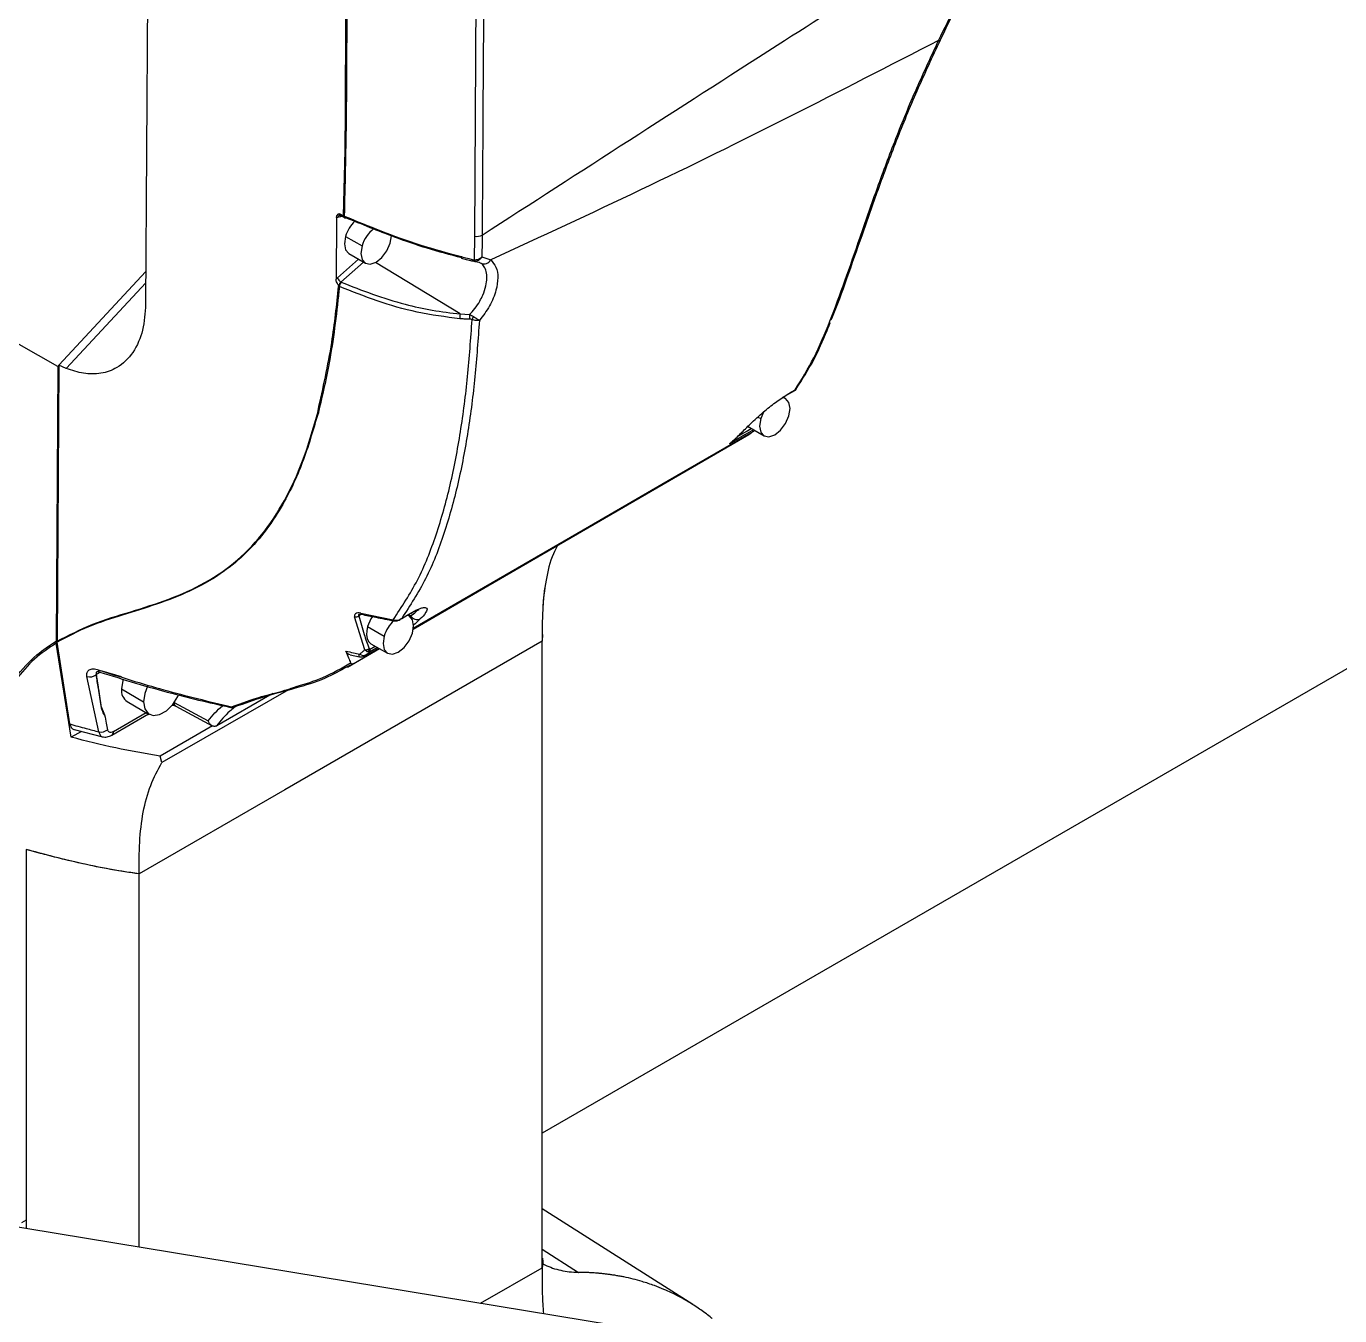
# Model space of a CAD drawing. Header units: millimetres. Extents: x 126 to 938, y 244 to 707.
# Drawn here: x 302.16 to 310.54, y 560.24 to 568.47 of the extents above; entities that cross this region are included whole.
import ezdxf

# ---------------------------------------------------------------- set-up
doc = ezdxf.new("R2010")
doc.units = ezdxf.units.MM

msp = doc.modelspace()

# ---------------------------------------------------------------- linework, layer by layer
at = {"color": 7, "linetype": 'Continuous', "lineweight": 25}
for p, q in [((345.9053, 584.7571), (305.452, 561.4039)), ((306.7121, 560.0461), (223.5831, 573.7249)), ((302.9579, 573.0549), (302.9187, 566.6975)), ((305.0215, 567.1315), (305.0356, 569.4699)), ((304.1377, 567.2506), (304.1353, 566.8566)), ((304.1731, 567.2583), (304.1471, 567.2514)), ((304.1556, 567.2762), (304.1822, 567.2627)), ((304.1583, 567.2653), (304.1611, 567.2644)), ((304.1601, 567.2649), (304.1879, 567.2508)), ((304.1952, 567.1308), (304.3013, 567.0696)), ((304.4809, 567.0873), (304.4883, 567.1341)), ((305.0192, 566.9812), (305.0215, 567.1315)), ((304.1443, 566.8662), (304.2781, 566.9849)), ((304.3096, 566.9667), (304.1659, 566.8393)), ((304.2163, 567.0206), (304.3223, 566.9593)), ((304.9282, 566.6358), (304.3866, 566.9637)), ((305.0205, 566.97), (305.051, 566.9655)), ((305.0621, 566.9586), (305.0495, 566.9648)), ((305.0659, 566.9992), (305.1229, 566.9802)), ((302.3576, 566.3007), (301.3322, 566.8793)), ((302.92, 566.9062), (302.3638, 566.3074)), ((302.4119, 566.2878), (302.9196, 566.8344)), ((304.1523, 566.8123), (304.1514, 566.8116)), ((304.9282, 566.6358), (304.9878, 566.6312)), ((302.3576, 566.3007), (302.3468, 564.5456)), ((302.3638, 566.3074), (302.353, 564.5459)), ((302.3638, 566.3074), (302.3576, 566.3007)), ((302.4119, 566.2878), (302.3638, 566.3074)), ((307.007, 566.1137), (307.0648, 566.1473)), ((307.0671, 566.1503), (307.0719, 566.1528)), ((307.0054, 566.0949), (306.9904, 566.1036)), ((304.0196, 566.012), (304.0196, 566.0172)), ((304.0196, 566.0016), (304.0196, 566.0172)), ((304.0196, 566.0016), (304.0197, 565.9965)), ((306.8291, 565.9772), (306.8469, 565.967)), ((306.8644, 566.0093), (306.8469, 565.967)), ((306.7066, 565.8602), (306.7276, 565.8795)), ((306.7619, 565.918), (306.8679, 565.8568)), ((306.662, 565.8192), (306.6659, 565.8227)), ((304.3191, 564.4909), (304.2533, 564.7013)), ((304.297, 564.7181), (304.2808, 564.7087)), ((304.2921, 564.7251), (304.4998, 564.6827)), ((304.5395, 564.6818), (304.5419, 564.6831)), ((304.5474, 564.6864), (304.6093, 564.7223)), ((304.6013, 564.707), (304.5921, 564.7123)), ((304.6105, 564.7079), (304.597, 564.7151)), ((304.6048, 564.7024), (304.6105, 564.7079)), ((304.3366, 564.6403), (304.4427, 564.5791)), ((304.5034, 564.6764), (304.5061, 564.676)), ((302.3468, 564.5456), (302.3476, 564.5335)), ((302.4437, 563.9329), (302.3476, 564.5335)), ((302.4351, 564.0175), (302.3533, 564.5398)), ((305.452, 564.5468), (303.8082, 563.5979)), ((305.452, 564.5468), (303.8082, 563.5979)), ((304.3577, 564.5301), (304.4638, 564.4689)), ((305.4527, 564.5885), (305.452, 564.5468)), ((305.452, 560.5458), (305.452, 564.5468)), ((304.2078, 564.38), (304.4123, 564.4986)), ((304.2246, 564.4586), (304.2844, 564.446)), ((304.2434, 564.4016), (304.4115, 564.499)), ((304.3311, 564.4809), (304.3191, 564.4909)), ((304.3344, 564.4595), (304.4071, 564.5016)), ((304.3494, 564.4932), (304.3855, 564.5141)), ((304.3999, 564.5058), (304.3525, 564.4783)), ((302.6299, 564.3474), (302.6038, 564.3323)), ((302.7652, 564.3178), (302.6419, 564.355)), ((304.2434, 564.4016), (304.2064, 564.3826)), ((302.6209, 563.9672), (302.544, 564.3202)), ((302.7647, 564.2408), (302.9062, 564.1591)), ((303.8452, 564.2443), (303.0231, 563.7721)), ((302.6335, 564.1335), (302.657, 564.075)), ((302.6346, 564.1328), (302.6335, 564.1335)), ((302.801, 564.1607), (302.9424, 564.079)), ((303.1006, 564.1541), (303.1006, 564.1539)), ((303.1006, 564.1539), (303.3177, 564.0372)), ((303.1117, 564.1306), (303.3427, 564.0063)), ((302.7027, 563.946), (302.9378, 564.0817)), ((302.7131, 563.9688), (302.9232, 564.0901)), ((302.5085, 563.9703), (302.4437, 563.9329)), ((302.4633, 563.9819), (302.6434, 563.9359)), ((303.3463, 564.0049), (303.0107, 563.8112)), ((303.0231, 563.7721), (303.0107, 563.8112)), ((303.8082, 563.5979), (302.8768, 563.0603)), ((302.1565, 563.2159), (302.1565, 560.7957)), ((302.8768, 560.6772), (302.8768, 563.0603)), ((306.4144, 560.3098), (305.452, 560.9217)), ((302.1565, 560.8502), (302.1251, 560.8327)), ((305.452, 560.6643), (305.683, 560.5161)), ((305.058, 560.3183), (305.452, 560.5458))]:
    msp.add_line(p, q, dxfattribs=at)
at = {"color": 7, "linetype": 'Continuous', "lineweight": 25, "flags": 128}
for points in [[(307.9831, 568.3822), (307.9851, 568.382), (307.9869, 568.3819), (307.9884, 568.382), (307.9898, 568.3823), (307.9909, 568.3826), (307.9918, 568.3831), (307.9925, 568.3837), (307.9929, 568.3844)], [(304.1879, 567.2508), (304.1879, 567.2509), (304.187, 567.2514)], [(304.1952, 567.1308), (304.1878, 567.0836), (304.1952, 567.0449), (304.2162, 567.0206), (304.2163, 567.0206)], [(304.3013, 567.0696), (304.2939, 567.0223), (304.3012, 566.9836), (304.3223, 566.9594), (304.3538, 566.9532), (304.3911, 566.9661), (304.4283, 566.9961), (304.4598, 567.0387), (304.4809, 567.0873)], [(304.936, 566.9912), (304.9358, 566.9914), (304.9357, 566.9914)], [(305.0045, 566.9736), (305.0041, 566.9729), (305.0037, 566.9728), (305.0036, 566.9731)], [(307.0157, 566.1205), (307.0445, 566.1372), (307.0671, 566.1503)], [(307.0265, 565.9847), (307.0339, 566.0319), (307.0265, 566.0706), (307.0055, 566.0949), (306.9843, 566.1012)], [(306.8469, 565.967), (306.8394, 565.9198), (306.8468, 565.8811), (306.8679, 565.8568), (306.8994, 565.8506), (306.9366, 565.8635), (306.9738, 565.8936), (307.0054, 565.9361), (307.0265, 565.9847)], [(304.6263, 564.6227), (305.4895, 565.1233), (306.7714, 565.8665)], [(304.6264, 564.6236), (305.6665, 565.2263), (306.7846, 565.8743)], [(304.6273, 564.629), (305.172, 564.9443), (305.7139, 565.2579), (306.2558, 565.5716), (306.7977, 565.8852)], [(306.8011, 565.8954), (306.7461, 565.8636), (306.6469, 565.8061)], [(306.6995, 565.8533), (306.7529, 565.8842), (306.7866, 565.9037)], [(306.7187, 565.8721), (306.7251, 565.8768), (306.7276, 565.8795)], [(304.2921, 564.7251), (304.2928, 564.7225), (304.2937, 564.7205), (304.2947, 564.7191), (304.296, 564.7183), (304.2962, 564.7183)], [(304.3671, 564.7039), (304.3577, 564.6889), (304.3366, 564.6403)], [(304.4998, 564.6827), (304.5004, 564.6803), (304.5012, 564.6784), (304.5021, 564.6771), (304.5032, 564.6765), (304.5033, 564.6764)], [(304.5543, 564.6917), (304.5899, 564.7124), (304.6178, 564.7286)], [(304.6223, 564.5968), (304.6297, 564.644), (304.6224, 564.6827), (304.6013, 564.707), (304.5887, 564.712)], [(304.3366, 564.6403), (304.3305, 564.612), (304.3294, 564.5857), (304.3335, 564.5627), (304.3424, 564.5443), (304.3557, 564.5313), (304.3577, 564.5301)], [(304.5032, 564.6817), (304.5037, 564.6794), (304.5043, 564.6777), (304.5051, 564.6765), (304.506, 564.676), (304.5061, 564.676)], [(304.4427, 564.5791), (304.4353, 564.5319), (304.4427, 564.4932), (304.4637, 564.4689), (304.4953, 564.4627), (304.5325, 564.4757), (304.5697, 564.5057), (304.6012, 564.5482), (304.6223, 564.5968)], [(304.3313, 564.4577), (304.3319, 564.458), (304.3344, 564.4595)], [(302.7752, 564.3043), (302.7722, 564.294), (302.7647, 564.2408)], [(302.9307, 564.2587), (302.9136, 564.2123), (302.9062, 564.1591)], [(302.9062, 564.1591), (302.9136, 564.1146), (302.9351, 564.084), (302.968, 564.0711), (303.0084, 564.0774), (303.0514, 564.1023), (303.0918, 564.1425), (303.1247, 564.1934), (303.1294, 564.2029)], [(303.7306, 564.2123), (303.711, 564.201), (303.3727, 564.0062)]]:
    msp.add_lwpolyline(points, dxfattribs=at)
at = {"color": 7, "linetype": 'Continuous', "lineweight": 25}
for centre, radius, start, end in [((304.1638, 567.2494), 0.0168, 108.88367, 173.27947), ((304.1957, 567.2617), 0.0135, 175.85401, 230.04755), ((304.1995, 567.2588), 0.0127, 172.80551, 227.05956), ((304.1944, 567.2553), 0.00677, 238.86375, 298.18167), ((304.4132, 567.0656), 0.2275, 134.34967, 163.34074), ((304.5143, 567.0069), 0.222, 128.69918, 163.60996), ((305.0329, 567.2071), 0.0765, 261.44643, 297.12959), ((304.9538, 566.9972), 0.0189, 166.95673, 197.73869), ((305.0396, 566.9719), 0.036, 162.76469, 178.12396), ((305.0331, 566.9836), 0.0141, 189.66508, 247.15539), ((305.0803, 567.0037), 0.0486, 247.96788, 331.06551), ((304.1933, 566.8834), 0.0519, 199.37414, 238.21579), ((304.2031, 566.809), 0.0469, 140.51665, 178.41853), ((305.0026, 566.613), 0.0778, 162.99444, 186.12023), ((305.0622, 566.617), 0.0757, 169.19474, 191.37985), ((304.5861, 566.8093), 0.4676, 333.24883, 336.02294), ((307.0013, 566.1301), 0.0173, 289.02246, 326.11094), ((304.2591, 564.7346), 0.0337, 260.08348, 309.91165), ((304.6038, 564.7386), 0.0173, 288.54497, 324.31243), ((304.6532, 564.7348), 0.0505, 212.21184, 293.18108), ((304.66, 564.5142), 0.2268, 133.54592, 163.37724), ((304.3102, 564.4979), 0.0424, 233.9726, 296.84226), ((304.3228, 564.523), 0.0324, 263.49537, 314.08477), ((304.3252, 564.5094), 0.0291, 281.56583, 326.22129), ((302.6325, 564.3631), 0.016, 179.4766, 245.14223), ((302.5617, 564.3865), 0.0686, 255.04987, 307.49934), ((302.8473, 564.2299), 0.0833, 172.48105, 236.20728), ((303.1248, 564.1511), 0.0243, 173.45161, 237.36682), ((303.4708, 564.1459), 0.0244, 256.44624, 297.91406), ((303.4787, 564.1425), 0.0186, 233.9465, 298.21606), ((302.6338, 564.0352), 0.0692, 259.25972, 307.63382), ((302.6893, 563.9658), 0.024, 304.00594, 7.25118)]:
    msp.add_arc(centre, radius, start, end, dxfattribs=at)
for points, knots in [([(304.1822, 567.2627), (304.1865, 567.4109), (304.1952, 567.7089), (304.1955, 568.1569), (304.2005, 568.8097), (304.2033, 569.3128), (304.2053, 569.6661)], [0, 0, 0, 0, 0.185072, 0.37206, 0.559095, 1, 1, 1, 1]), ([(304.2106, 569.6636), (304.2076, 569.2621), (304.2031, 568.66), (304.2012, 567.8589), (304.1917, 567.4593), (304.187, 567.2604)], [0, 0, 0, 0, 0.501108, 0.751625, 1, 1, 1, 1]), ([(305.0822, 569.4677), (305.0794, 569.033), (305.0745, 568.2568), (305.0698, 567.4805), (305.0677, 567.139)], [0, 0, 0, 0, 0.560027, 1, 1, 1, 1]), ([(305.0677, 567.139), (305.6952, 567.5438), (306.8146, 568.2657), (307.9384, 568.9807), (308.4322, 569.2949)], [0, 0, 0, 0, 0.560587, 1, 1, 1, 1]), ([(307.9831, 568.3822), (308.0573, 568.5338), (308.2064, 568.8383), (308.3567, 569.1423), (308.4322, 569.2949)], [0, 0, 0, 0, 0.497839, 1, 1, 1, 1]), ([(308.3603, 569.1287), (308.3375, 569.0818), (308.2652, 568.9335), (308.1392, 568.6871), (308.0415, 568.4849), (307.9929, 568.3844)], [0, 0, 0, 0, 0.1882696, 0.5965272, 1, 1, 1, 1]), ([(307.9831, 568.3822), (307.6666, 568.2193), (307.0354, 567.8944), (306.0833, 567.4239), (305.4424, 567.1278), (305.1229, 566.9802)], [0, 0, 0, 0, 0.335152, 0.668536, 1, 1, 1, 1]), ([(307.0671, 566.1503), (307.1084, 566.2178), (307.1943, 566.3582), (307.2924, 566.5955), (307.3881, 566.8533), (307.4837, 567.1319), (307.5867, 567.4286), (307.7022, 567.7396), (307.8334, 568.0604), (307.9326, 568.2737), (307.9831, 568.3822)], [0, 0, 0, 0, 0.098157, 0.204056, 0.317994, 0.439723, 0.569744, 0.707937, 0.851513, 1, 1, 1, 1]), ([(307.9929, 568.3844), (307.9425, 568.2763), (307.8434, 568.0639), (307.7123, 567.7448), (307.5969, 567.4361), (307.4948, 567.1413), (307.3971, 566.866), (307.335, 566.6849), (307.2965, 566.5992), (307.2953, 566.5966)], [0, 0, 0, 0, 0.186403, 0.366047, 0.538803, 0.701298, 0.853372, 0.995432, 1, 1, 1, 1]), ([(304.1377, 567.2506), (304.138, 567.2536), (304.1385, 567.2595), (304.1442, 567.2693), (304.1512, 567.2735), (304.1556, 567.2762)], [0, 0, 0, 0, 0.272928, 0.536112, 1, 1, 1, 1]), ([(304.1471, 567.2514), (304.1453, 567.251), (304.1422, 567.2503), (304.139, 567.2505), (304.1377, 567.2506)], [0, 0, 0, 0, 0.578913, 1, 1, 1, 1]), ([(304.1556, 567.2762), (304.1557, 567.2741), (304.1558, 567.2704), (304.1586, 567.2656), (304.1634, 567.2631), (304.1669, 567.2636), (304.1687, 567.2639)], [0, 0, 0, 0, 0.281468, 0.519301, 0.744279, 1, 1, 1, 1]), ([(304.1822, 567.2627), (304.1831, 567.2623), (304.1846, 567.2614), (304.1863, 567.2607), (304.187, 567.2604)], [0, 0, 0, 0, 0.552564, 1, 1, 1, 1]), ([(304.187, 567.2604), (304.265, 567.2282), (304.4242, 567.1624), (304.6729, 567.0724), (304.8466, 567.0255), (304.9353, 567.0015)], [0, 0, 0, 0, 0.319356, 0.652037, 1, 1, 1, 1]), ([(304.187, 567.2514), (304.1876, 567.2511), (304.1889, 567.2504), (304.1902, 567.2498), (304.1909, 567.2495)], [0, 0, 0, 0, 0.449604, 1, 1, 1, 1]), ([(304.9382, 566.9927), (304.8644, 567.0125), (304.7193, 567.0513), (304.4719, 567.1367), (304.3006, 567.207), (304.1976, 567.2493)], [0, 0, 0, 0, 0.29213, 0.574277, 1, 1, 1, 1]), ([(305.0677, 567.139), (305.0676, 567.1129), (305.0672, 567.0663), (305.0663, 567.0197), (305.0659, 566.9992)], [0, 0, 0, 0, 0.5609766, 1, 1, 1, 1]), ([(304.9353, 567.0015), (304.9484, 566.9982), (304.9718, 566.9923), (304.995, 566.9856), (305.0052, 566.9826)], [0, 0, 0, 0, 0.558567, 1, 1, 1, 1]), ([(304.9357, 566.9914), (304.946, 566.9889), (304.9687, 566.9832), (304.9912, 566.9767), (305.0036, 566.9731)], [0, 0, 0, 0, 0.451535, 1, 1, 1, 1]), ([(304.9878, 566.6312), (304.9992, 566.6436), (305.0237, 566.6704), (305.0513, 566.7128), (305.0758, 566.7614), (305.0926, 566.8106), (305.1, 566.8618), (305.0963, 566.9036), (305.0843, 566.9372), (305.0691, 566.9519), (305.0621, 566.9586)], [0, 0, 0, 0, 0.137369, 0.295391, 0.411172, 0.580884, 0.716943, 0.829504, 0.921723, 1, 1, 1, 1]), ([(305.0277, 566.9706), (305.0237, 566.9703), (305.0158, 566.9698), (305.0083, 566.9723), (305.0045, 566.9736)], [0, 0, 0, 0, 0.498904, 1, 1, 1, 1]), ([(305.0052, 566.9826), (305.0078, 566.9819), (305.0124, 566.9808), (305.0172, 566.9811), (305.0192, 566.9812)], [0, 0, 0, 0, 0.567908, 1, 1, 1, 1]), ([(305.0192, 566.9812), (305.0237, 566.9815), (305.0324, 566.982), (305.0449, 566.9859), (305.0564, 566.9914), (305.0628, 566.9967), (305.0659, 566.9992)], [0, 0, 0, 0, 0.258997, 0.515119, 0.763171, 1, 1, 1, 1]), ([(305.0659, 566.9992), (305.0636, 566.9957), (305.059, 566.9886), (305.0498, 566.9801), (305.0394, 566.9734), (305.0315, 566.9715), (305.0277, 566.9706)], [0, 0, 0, 0, 0.257604, 0.511157, 0.758701, 1, 1, 1, 1]), ([(305.1229, 566.9802), (305.1356, 566.9658), (305.1637, 566.9341), (305.171, 566.8623), (305.1575, 566.7775), (305.1185, 566.6825), (305.073, 566.6242), (305.05, 566.5946)], [0, 0, 0, 0, 0.13218, 0.291308, 0.482332, 0.737077, 1, 1, 1, 1]), ([(304.1353, 566.8566), (304.1369, 566.8585), (304.1397, 566.8619), (304.1429, 566.8649), (304.1443, 566.8662)], [0, 0, 0, 0, 0.568659, 1, 1, 1, 1]), ([(304.0196, 566.0172), (304.052, 566.1622), (304.1107, 566.4246), (304.1388, 566.6919), (304.1514, 566.8116)], [0, 0, 0, 0, 0.552341, 1, 1, 1, 1]), ([(304.1562, 566.8103), (304.1394, 566.6545), (304.1096, 566.3805), (304.0468, 566.1122), (304.0197, 565.9965)], [0, 0, 0, 0, 0.568687, 1, 1, 1, 1]), ([(304.1514, 566.8116), (304.1516, 566.8118), (304.1518, 566.812), (304.152, 566.8123), (304.152, 566.8125), (304.152, 566.8127), (304.1497, 566.8203), (304.1417, 566.8302), (304.1363, 566.8451), (304.1356, 566.853), (304.1353, 566.8566)], [0, 0, 0, 0, 0.011419, 0.021021, 0.022873, 0.025204, 0.031777, 0.513465, 0.780102, 1, 1, 1, 1]), ([(304.1659, 566.8393), (304.1639, 566.8375), (304.1599, 566.8339), (304.1559, 566.827), (304.1529, 566.8197), (304.1525, 566.8147), (304.1523, 566.8123)], [0, 0, 0, 0, 0.254271, 0.516213, 0.769735, 1, 1, 1, 1]), ([(304.1562, 566.8103), (304.1555, 566.8107), (304.1542, 566.8113), (304.1529, 566.812), (304.1523, 566.8123)], [0, 0, 0, 0, 0.564713, 1, 1, 1, 1]), ([(304.9252, 566.6047), (304.8339, 566.6164), (304.6547, 566.6395), (304.3985, 566.7154), (304.2362, 566.779), (304.1562, 566.8103)], [0, 0, 0, 0, 0.345222, 0.677598, 1, 1, 1, 1]), ([(304.1659, 566.8393), (304.1661, 566.8392), (304.1664, 566.839), (304.1668, 566.8389), (304.1669, 566.8388)], [0, 0, 0, 0, 0.559794, 1, 1, 1, 1]), ([(304.1669, 566.8388), (304.2335, 566.8125), (304.368, 566.7592), (304.5624, 566.6989), (304.7499, 566.6557), (304.8682, 566.6425), (304.9282, 566.6358)], [0, 0, 0, 0, 0.271452, 0.548668, 0.771397, 1, 1, 1, 1]), ([(302.9187, 566.6975), (302.9152, 566.6418), (302.9083, 566.5344), (302.8477, 566.3888), (302.7489, 566.2907), (302.6334, 566.2504), (302.52, 566.2507), (302.4484, 566.2752), (302.4119, 566.2878)], [0, 0, 0, 0, 0.209209, 0.403843, 0.581114, 0.716199, 0.855028, 1, 1, 1, 1]), ([(304.9878, 566.6312), (304.9921, 566.6298), (305.0011, 566.6269), (305.0091, 566.6219), (305.0134, 566.6193)], [0, 0, 0, 0, 0.472283, 1, 1, 1, 1]), ([(305.0134, 566.6193), (305.0171, 566.6168), (305.0241, 566.6119), (305.034, 566.6052), (305.0425, 566.5994), (305.0477, 566.5961), (305.05, 566.5946)], [0, 0, 0, 0, 0.304704, 0.580436, 0.814993, 1, 1, 1, 1]), ([(304.4998, 564.6827), (304.5543, 564.7654), (304.6664, 564.9354), (304.7805, 565.2296), (304.8696, 565.5475), (304.9333, 565.886), (304.9784, 566.2382), (304.9952, 566.4776), (305.0037, 566.5988)], [0, 0, 0, 0, 0.147681, 0.303745, 0.46916, 0.641193, 0.818271, 1, 1, 1, 1]), ([(305.05, 566.5946), (305.0416, 566.4747), (305.0251, 566.2378), (304.9807, 565.8891), (304.918, 565.5535), (304.8303, 565.2377), (304.7181, 564.9447), (304.6079, 564.7745), (304.5543, 564.6917)], [0, 0, 0, 0, 0.181167, 0.357854, 0.529704, 0.695217, 0.85169, 1, 1, 1, 1]), ([(304.988, 566.602), (304.9763, 566.6021), (304.9553, 566.6024), (304.9344, 566.604), (304.9252, 566.6047)], [0, 0, 0, 0, 0.55941, 1, 1, 1, 1]), ([(305.0037, 566.5988), (305.0008, 566.5999), (304.9957, 566.6018), (304.9903, 566.6019), (304.988, 566.602)], [0, 0, 0, 0, 0.564881, 1, 1, 1, 1]), ([(305.05, 566.5946), (305.0468, 566.5941), (305.04, 566.593), (305.0288, 566.5934), (305.0164, 566.5952), (305.008, 566.5976), (305.0037, 566.5988)], [0, 0, 0, 0, 0.203976, 0.442629, 0.71107, 1, 1, 1, 1]), ([(307.0739, 566.1574), (307.1119, 566.2169), (307.1875, 566.3358), (307.2523, 566.4819), (307.2847, 566.5645), (307.2915, 566.5819)], [0, 0, 0, 0, 0.442671, 0.88291, 1, 1, 1, 1]), ([(306.7187, 565.8721), (306.7393, 565.8927), (306.7865, 565.9401), (306.8602, 566.0067), (306.9378, 566.0705), (306.9904, 566.1043), (307.0157, 566.1205)], [0, 0, 0, 0, 0.2248475, 0.5170452, 0.768028, 1, 1, 1, 1]), ([(307.0647, 566.1476), (307.0653, 566.1475), (307.0668, 566.1475), (307.067, 566.1492), (307.0671, 566.1503)], [0, 0, 0, 0, 0.383409, 1, 1, 1, 1]), ([(307.066, 566.1476), (307.0674, 566.1485), (307.0705, 566.1505), (307.0729, 566.1534), (307.0742, 566.1551)], [0, 0, 0, 0, 0.437253, 1, 1, 1, 1]), ([(307.0719, 566.1528), (307.072, 566.1528), (307.0735, 566.1536), (307.0742, 566.1552), (307.0749, 566.1567)], [0, 0, 0, 0, 0.072196, 1, 1, 1, 1]), ([(302.353, 564.5459), (302.428, 564.5843), (302.5793, 564.6616), (302.8246, 564.7336), (303.0677, 564.8107), (303.3014, 564.9131), (303.5117, 565.0583), (303.6878, 565.2489), (303.8291, 565.476), (303.9407, 565.7333), (303.9928, 565.9176), (304.0196, 566.012)], [0, 0, 0, 0, 0.1066978, 0.2151073, 0.3235007, 0.4304108, 0.5376091, 0.6453972, 0.7571977, 0.8755891, 1, 1, 1, 1]), ([(304.0196, 566.0016), (303.989, 565.8955), (303.9293, 565.6888), (303.8092, 565.4328), (303.6781, 565.2367), (303.5478, 565.0917), (303.3889, 564.9642), (303.2005, 564.8603), (302.9879, 564.7796), (302.7702, 564.7126), (302.553, 564.6447), (302.4195, 564.5746), (302.3533, 564.5398)], [0, 0, 0, 0, 0.140313, 0.273278, 0.357463, 0.439445, 0.520062, 0.615428, 0.711548, 0.808644, 0.90526, 1, 1, 1, 1]), ([(304.0196, 566.0016), (304.0196, 566.0035), (304.0195, 566.007), (304.0196, 566.0104), (304.0196, 566.012)], [0, 0, 0, 0, 0.55852, 1, 1, 1, 1]), ([(306.6469, 565.8061), (306.6607, 565.8178), (306.6856, 565.8388), (306.7086, 565.8619), (306.7187, 565.8721)], [0, 0, 0, 0, 0.5575044, 1, 1, 1, 1]), ([(306.795, 565.8861), (306.7948, 565.8856), (306.7933, 565.8828), (306.7901, 565.8784), (306.7863, 565.8755), (306.7846, 565.8743)], [0, 0, 0, 0, 0.1065928, 0.5994233, 1, 1, 1, 1]), ([(306.7977, 565.8852), (306.8009, 565.8871), (306.8044, 565.8891), (306.8078, 565.8912), (306.808, 565.8913)], [0, 0, 0, 0, 0.9248927, 1, 1, 1, 1]), ([(306.6734, 565.8288), (306.6723, 565.8273), (306.665, 565.8181), (306.6552, 565.8116), (306.6469, 565.8061)], [0, 0, 0, 0, 0.160017, 1, 1, 1, 1]), ([(306.6469, 565.8061), (306.6545, 565.8114), (306.663, 565.8173), (306.6689, 565.8256), (306.6695, 565.8265)], [0, 0, 0, 0, 0.899118, 1, 1, 1, 1]), ([(305.549, 565.1578), (305.5398, 565.1401), (305.504, 565.0706), (305.4721, 564.9312), (305.4502, 564.7442), (305.4514, 564.6139), (305.452, 564.5468)], [0, 0, 0, 0, 0.095655, 0.3751, 0.678349, 1, 1, 1, 1]), ([(305.4541, 564.5885), (305.454, 564.634), (305.4536, 564.7321), (305.4625, 564.8298), (305.4673, 564.8822)], [0, 0, 0, 0, 0.463667, 1, 1, 1, 1]), ([(304.2921, 564.7251), (304.2858, 564.7261), (304.2744, 564.728), (304.2592, 564.7235), (304.2517, 564.7125), (304.2528, 564.7052), (304.2533, 564.7013)], [0, 0, 0, 0, 0.3423636, 0.6152804, 0.7992222, 1, 1, 1, 1]), ([(304.2808, 564.7087), (304.2803, 564.7096), (304.2794, 564.7114), (304.2796, 564.7145), (304.2811, 564.717), (304.2827, 564.7184), (304.2837, 564.7188), (304.2838, 564.7189)], [0, 0, 0, 0, 0.261761, 0.488255, 0.716365, 0.980314, 1, 1, 1, 1]), ([(304.2808, 564.7087), (304.2914, 564.6687), (304.3101, 564.5982), (304.3347, 564.5295), (304.3453, 564.4998)], [0, 0, 0, 0, 0.566532, 1, 1, 1, 1]), ([(304.2837, 564.7188), (304.2851, 564.7191), (304.2892, 564.7199), (304.2934, 564.7189), (304.2962, 564.7183)], [0, 0, 0, 0, 0.324422, 1, 1, 1, 1]), ([(304.2962, 564.7183), (304.3271, 564.7115), (304.3959, 564.6964), (304.4652, 564.6835), (304.5033, 564.6764)], [0, 0, 0, 0, 0.449901, 1, 1, 1, 1]), ([(304.4998, 564.6827), (304.5005, 564.6825), (304.5016, 564.6822), (304.5027, 564.6818), (304.5032, 564.6817)], [0, 0, 0, 0, 0.55975, 1, 1, 1, 1]), ([(304.5032, 564.6817), (304.5079, 564.6807), (304.517, 564.6788), (304.5308, 564.6805), (304.5435, 564.6846), (304.5507, 564.6894), (304.5543, 564.6917)], [0, 0, 0, 0, 0.265834, 0.518722, 0.761145, 1, 1, 1, 1]), ([(304.5061, 564.676), (304.5108, 564.6757), (304.5187, 564.6752), (304.5319, 564.6781), (304.5397, 564.6819), (304.5446, 564.6843)], [0, 0, 0, 0, 0.354004, 0.590881, 1, 1, 1, 1]), ([(304.5543, 564.6917), (304.5515, 564.6891), (304.547, 564.6851), (304.5414, 564.6829), (304.5394, 564.6821)], [0, 0, 0, 0, 0.642522, 1, 1, 1, 1]), ([(304.6105, 564.7079), (304.6238, 564.7159), (304.6406, 564.7259), (304.6515, 564.7418), (304.6537, 564.7451)], [0, 0, 0, 0, 0.794265, 1, 1, 1, 1]), ([(304.6125, 564.7237), (304.6228, 564.7316), (304.6373, 564.7425), (304.6612, 564.7444), (304.6629, 564.7499), (304.6631, 564.7503)], [0, 0, 0, 0, 0.703284, 0.978896, 1, 1, 1, 1]), ([(304.6178, 564.7286), (304.6298, 564.7353), (304.6508, 564.7471), (304.6796, 564.7579), (304.6998, 564.7634), (304.7213, 564.7558), (304.7035, 564.7168), (304.6853, 564.6998), (304.6731, 564.6884)], [0, 0, 0, 0, 0.221406, 0.388006, 0.496597, 0.558786, 0.70364, 1, 1, 1, 1]), ([(304.6731, 564.6884), (304.6589, 564.6745), (304.6446, 564.6606), (304.6293, 564.6478), (304.6292, 564.6477)], [0, 0, 0, 0, 0.9937089, 1, 1, 1, 1]), ([(302.0884, 564.3158), (302.1312, 564.366), (302.2068, 564.4548), (302.3045, 564.5181), (302.3468, 564.5456)], [0, 0, 0, 0, 0.566229, 1, 1, 1, 1]), ([(302.3476, 564.5335), (302.2996, 564.5015), (302.2017, 564.4362), (302.1272, 564.3452), (302.0892, 564.2988)], [0, 0, 0, 0, 0.490021, 1, 1, 1, 1]), ([(302.353, 564.5459), (302.353, 564.5448), (302.353, 564.5427), (302.3532, 564.5407), (302.3533, 564.5398)], [0, 0, 0, 0, 0.5701026, 1, 1, 1, 1]), ([(304.1979, 564.4827), (304.2142, 564.479), (304.2433, 564.4725), (304.2724, 564.4664), (304.2852, 564.4637)], [0, 0, 0, 0, 0.559289, 1, 1, 1, 1]), ([(304.1979, 564.4827), (304.2034, 564.4685), (304.213, 564.4432), (304.2236, 564.4183), (304.2282, 564.4074)], [0, 0, 0, 0, 0.562317, 1, 1, 1, 1]), ([(304.2247, 564.4589), (304.2191, 564.4608), (304.2068, 564.4648), (304.2011, 564.4764), (304.1979, 564.4827)], [0, 0, 0, 0, 0.461349, 1, 1, 1, 1]), ([(304.2845, 564.4463), (304.2842, 564.4462), (304.2819, 564.4454), (304.2808, 564.4558), (304.2835, 564.4605), (304.2852, 564.4637)], [0, 0, 0, 0, 0.038517, 0.363026, 1, 1, 1, 1]), ([(304.2842, 564.4459), (304.288, 564.4456), (304.296, 564.4449), (304.308, 564.448), (304.3199, 564.4522), (304.3275, 564.4559), (304.3313, 564.4577)], [0, 0, 0, 0, 0.231235, 0.481972, 0.744255, 1, 1, 1, 1]), ([(304.2852, 564.4637), (304.2916, 564.4686), (304.3031, 564.4775), (304.3142, 564.4868), (304.3191, 564.4909)], [0, 0, 0, 0, 0.559484, 1, 1, 1, 1]), ([(304.3293, 564.4601), (304.327, 564.4588), (304.3242, 564.4571), (304.3199, 564.4512), (304.3287, 564.4565), (304.3321, 564.4583), (304.3344, 564.4595)], [0, 0, 0, 0, 0.335585, 0.426576, 0.610969, 1, 1, 1, 1]), ([(304.3525, 564.4783), (304.3482, 564.4749), (304.3405, 564.4687), (304.3327, 564.4627), (304.3293, 564.4601)], [0, 0, 0, 0, 0.560299, 1, 1, 1, 1]), ([(304.3525, 564.4783), (304.3493, 564.4776), (304.3419, 564.4759), (304.335, 564.4791), (304.3311, 564.4809)], [0, 0, 0, 0, 0.428001, 1, 1, 1, 1]), ([(304.3453, 564.4998), (304.3459, 564.4984), (304.3469, 564.496), (304.3487, 564.494), (304.3494, 564.4932)], [0, 0, 0, 0, 0.577622, 1, 1, 1, 1]), ([(304.3494, 564.4932), (304.3509, 564.49), (304.353, 564.4852), (304.3526, 564.48), (304.3525, 564.4783)], [0, 0, 0, 0, 0.669827, 1, 1, 1, 1]), ([(302.544, 564.3202), (302.5433, 564.3247), (302.542, 564.3333), (302.5441, 564.3457), (302.5498, 564.3561), (302.5589, 564.3638), (302.5709, 564.3682), (302.5907, 564.3702), (302.6059, 564.3661), (302.6165, 564.3632)], [0, 0, 0, 0, 0.1266971, 0.2402076, 0.3452638, 0.45135, 0.5660231, 0.6949458, 1, 1, 1, 1]), ([(302.6093, 564.3524), (302.6077, 564.3513), (302.6047, 564.3492), (302.602, 564.3441), (302.6016, 564.3382), (302.6031, 564.3344), (302.6038, 564.3323)], [0, 0, 0, 0, 0.246405, 0.475428, 0.717451, 1, 1, 1, 1]), ([(302.6093, 564.3524), (302.6106, 564.3523), (302.6163, 564.3518), (302.6217, 564.35), (302.6258, 564.3486)], [0, 0, 0, 0, 0.235892, 1, 1, 1, 1]), ([(302.6165, 564.3632), (302.7552, 564.3189), (303.0359, 564.2293), (303.3227, 564.1617), (303.4678, 564.1275)], [0, 0, 0, 0, 0.493988, 1, 1, 1, 1]), ([(302.6258, 564.3486), (302.7784, 564.3014), (303.0601, 564.2142), (303.3477, 564.1489), (303.4796, 564.119)], [0, 0, 0, 0, 0.541556, 1, 1, 1, 1]), ([(304.2064, 564.3826), (304.16, 564.3569), (304.0544, 564.2985), (303.8732, 564.2434), (303.6774, 564.1938), (303.5504, 564.1485), (303.4875, 564.1261)], [0, 0, 0, 0, 0.207481, 0.471983, 0.738382, 1, 1, 1, 1]), ([(303.881, 564.2559), (303.9381, 564.2733), (304.0597, 564.3104), (304.1698, 564.3738), (304.2282, 564.4074)], [0, 0, 0, 0, 0.4702266, 1, 1, 1, 1]), ([(304.2434, 564.4016), (304.2418, 564.4009), (304.2388, 564.3995), (304.2339, 564.4003), (304.2303, 564.4033), (304.229, 564.406), (304.2282, 564.4074)], [0, 0, 0, 0, 0.272567, 0.52216, 0.742432, 1, 1, 1, 1]), ([(302.6038, 564.3323), (302.6038, 564.3323), (302.6036, 564.3323), (302.6035, 564.3324), (302.6035, 564.3324)], [0, 0, 0, 0, 0.560726, 1, 1, 1, 1]), ([(302.6035, 564.3324), (302.6035, 564.3323), (302.6035, 564.3322), (302.6035, 564.3321), (302.6035, 564.3321)], [0, 0, 0, 0, 0.556896, 1, 1, 1, 1]), ([(302.6346, 564.1328), (302.6287, 564.17), (302.6182, 564.2365), (302.608, 564.3031), (302.6035, 564.3324)], [0, 0, 0, 0, 0.559659, 1, 1, 1, 1]), ([(302.6035, 564.3321), (302.6036, 564.3312), (302.604, 564.3287), (302.6046, 564.3246), (302.6056, 564.318), (302.6066, 564.3114), (302.6076, 564.3048), (302.6086, 564.2982), (302.6096, 564.2917), (302.6107, 564.2851), (302.6114, 564.2801), (302.6124, 564.2736), (302.6134, 564.267), (302.6144, 564.2604), (302.6152, 564.2555), (302.6162, 564.2489), (302.6172, 564.2423), (302.6182, 564.2358), (302.6192, 564.2292), (302.6201, 564.2227), (302.6211, 564.2161), (302.6219, 564.2112), (302.6229, 564.2046), (302.6239, 564.1981), (302.6248, 564.1915), (302.6256, 564.1866), (302.6266, 564.1801), (302.6275, 564.1735), (302.6285, 564.167), (302.6295, 564.1604), (302.6305, 564.1539), (302.6314, 564.1473), (302.6323, 564.1411), (302.633, 564.1364), (302.6335, 564.1335)], [0, 0, 0, 0, 0.012472, 0.037415, 0.062344, 0.112174, 0.137076, 0.161975, 0.211732, 0.236605, 0.26146, 0.286318, 0.335999, 0.360825, 0.385649, 0.41046, 0.460079, 0.484873, 0.509653, 0.559208, 0.583969, 0.608732, 0.63349, 0.68298, 0.707724, 0.732451, 0.757176, 0.80661, 0.831321, 0.856012, 0.905408, 0.930095, 0.954784, 1, 1, 1, 1]), ([(303.4678, 564.1275), (303.5313, 564.1505), (303.6592, 564.197), (303.8007, 564.2278), (303.8732, 564.2531), (303.881, 564.2559)], [0, 0, 0, 0, 0.467766, 0.942755, 1, 1, 1, 1]), ([(302.657, 564.075), (302.6512, 564.0847), (302.6404, 564.1026), (302.6365, 564.1232), (302.6346, 564.1328)], [0, 0, 0, 0, 0.534253, 1, 1, 1, 1]), ([(303.0872, 564.1384), (303.0883, 564.1383), (303.0969, 564.1377), (303.1048, 564.1339), (303.1117, 564.1306)], [0, 0, 0, 0, 0.131153, 1, 1, 1, 1]), ([(303.3177, 564.0372), (303.3462, 564.0717), (303.3753, 564.1069), (303.4109, 564.1348), (303.4115, 564.1353)], [0, 0, 0, 0, 0.98303, 1, 1, 1, 1]), ([(303.5092, 564.1415), (303.4909, 564.1276), (303.4396, 564.0884), (303.3986, 564.0382), (303.3721, 564.0059)], [0, 0, 0, 0, 0.354964, 1, 1, 1, 1]), ([(303.4651, 564.1222), (303.4652, 564.1228), (303.4656, 564.1248), (303.4669, 564.1264), (303.4678, 564.1275)], [0, 0, 0, 0, 0.309431, 1, 1, 1, 1]), ([(303.4823, 564.1244), (303.4797, 564.1243), (303.4756, 564.1243), (303.4728, 564.1272), (303.4716, 564.1283)], [0, 0, 0, 0, 0.607914, 1, 1, 1, 1]), ([(303.4729, 564.1216), (303.4745, 564.1218), (303.4776, 564.1223), (303.4805, 564.1235), (303.4818, 564.1241)], [0, 0, 0, 0, 0.517579, 1, 1, 1, 1]), ([(303.4875, 564.1261), (303.4863, 564.1256), (303.4846, 564.1249), (303.4828, 564.1245), (303.4823, 564.1244)], [0, 0, 0, 0, 0.695301, 1, 1, 1, 1]), ([(302.4351, 564.0175), (302.4696, 564.0078), (302.5314, 563.9905), (302.5935, 563.9744), (302.6209, 563.9672)], [0, 0, 0, 0, 0.55832, 1, 1, 1, 1]), ([(302.4351, 564.0175), (302.4372, 564.0098), (302.441, 563.9953), (302.4546, 563.9825), (302.4625, 563.9824), (302.4634, 563.9823)], [0, 0, 0, 0, 0.507244, 0.945136, 1, 1, 1, 1]), ([(302.657, 564.075), (302.6606, 564.0574), (302.667, 564.0259), (302.6733, 563.9943), (302.6761, 563.9804)], [0, 0, 0, 0, 0.559454, 1, 1, 1, 1]), ([(303.3721, 564.0059), (303.3698, 564.0048), (303.3651, 564.0026), (303.357, 564.0019), (303.3486, 564.0034), (303.3377, 564.0086), (303.3259, 564.0197), (303.3205, 564.0312), (303.3177, 564.0372)], [0, 0, 0, 0, 0.1075964, 0.2182826, 0.3362993, 0.4660863, 0.7227083, 1, 1, 1, 1]), ([(303.0107, 563.8112), (302.9161, 563.8278), (302.7256, 563.8611), (302.5382, 563.9089), (302.4437, 563.9329)], [0, 0, 0, 0, 0.496172, 1, 1, 1, 1]), ([(302.6209, 563.9672), (302.6226, 563.9602), (302.6256, 563.9478), (302.6368, 563.9356), (302.643, 563.9361), (302.6435, 563.9361)], [0, 0, 0, 0, 0.546031, 0.962866, 1, 1, 1, 1]), ([(302.6432, 563.9357), (302.648, 563.9349), (302.6577, 563.9333), (302.6729, 563.9347), (302.6883, 563.9386), (302.6979, 563.9435), (302.7027, 563.946)], [0, 0, 0, 0, 0.232994, 0.478551, 0.73602, 1, 1, 1, 1]), ([(302.7131, 563.9688), (302.7086, 563.9667), (302.7004, 563.9627), (302.6876, 563.9635), (302.6789, 563.9706), (302.6771, 563.977), (302.6761, 563.9804)], [0, 0, 0, 0, 0.318605, 0.579716, 0.775978, 1, 1, 1, 1]), ([(303.3721, 564.0059), (303.3722, 564.0059), (303.3724, 564.006), (303.3726, 564.0061), (303.3727, 564.0062)], [0, 0, 0, 0, 0.558518, 1, 1, 1, 1]), ([(302.8768, 563.0603), (302.8769, 563.128), (302.877, 563.2601), (302.8989, 563.4501), (302.9432, 563.6238), (302.9972, 563.724), (303.0231, 563.7721)], [0, 0, 0, 0, 0.275624, 0.537705, 0.778201, 1, 1, 1, 1]), ([(302.8768, 563.0603), (302.8182, 563.0689), (302.6951, 563.087), (302.5156, 563.1244), (302.334, 563.1675), (302.2169, 563.1995), (302.1565, 563.2159)], [0, 0, 0, 0, 0.2407025, 0.5063127, 0.7455007, 1, 1, 1, 1]), ([(302.8768, 563.0603), (302.8074, 563.0707), (302.6698, 563.0914), (302.4293, 563.143), (302.2596, 563.1884), (302.1565, 563.2159)], [0, 0, 0, 0, 0.2853408, 0.5660436, 1, 1, 1, 1]), ([(305.4497, 560.5745), (305.456, 560.571), (305.4779, 560.5589), (305.5179, 560.5428), (305.5702, 560.528), (305.6255, 560.519), (305.6635, 560.5171), (305.683, 560.5161)], [0, 0, 0, 0, 0.0883968, 0.3092214, 0.5307518, 0.7585229, 1, 1, 1, 1]), ([(305.4534, 560.6057), (305.4536, 560.6043), (305.4567, 560.5845), (305.4543, 560.5644), (305.452, 560.5458)], [0, 0, 0, 0, 0.071161, 1, 1, 1, 1]), ([(305.452, 560.5458), (305.4509, 560.4899), (305.449, 560.3919), (305.4565, 560.2942), (305.4597, 560.2522)], [0, 0, 0, 0, 0.570642, 1, 1, 1, 1]), ([(306.5376, 560.2206), (306.536, 560.222), (306.513, 560.2419), (306.465, 560.2766), (306.3953, 560.3229), (306.3167, 560.3672), (306.2414, 560.4029), (306.1628, 560.4339), (306.078, 560.462), (306.0046, 560.4804), (305.9556, 560.49), (305.945, 560.4919), (305.9421, 560.4925), (305.9327, 560.4942), (305.9157, 560.4971), (305.8908, 560.5009), (305.867, 560.5042), (305.8441, 560.5069), (305.8214, 560.5092), (305.7968, 560.5114), (305.7699, 560.5133), (305.7412, 560.5147), (305.7123, 560.5156), (305.6928, 560.516), (305.683, 560.5161)], [0, 0, 0, 0, 0.006611, 0.099076, 0.192273, 0.278872, 0.392286, 0.463181, 0.55356, 0.683029, 0.708955, 0.715781, 0.7182, 0.718494, 0.746952, 0.774248, 0.80037, 0.825308, 0.849049, 0.874612, 0.905803, 0.936614, 0.968175, 1, 1, 1, 1])]:
    msp.add_open_spline(points, degree=3, knots=knots, dxfattribs=at)

doc.saveas('drawing.dxf')
